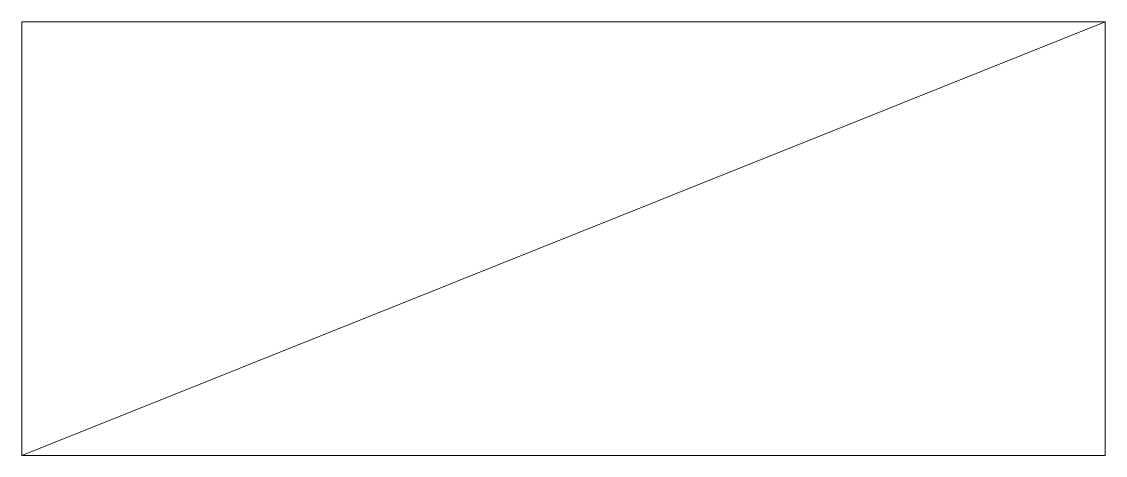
# Model space of a CAD drawing. Header units: metres. Extents: x -34499.69 to -34498.44, y 39513.48 to 39513.98.
import ezdxf

# ---------------------------------------------------------------- set-up
doc = ezdxf.new("R2010")
doc.units = ezdxf.units.M
doc.layers.add('GN_stavbe', color=7, linetype='Continuous')

# ---------------------------------------------------------------- blocks, each defined once
blk = doc.blocks.new('313110')
at = {"color": 0, "lineweight": 9}
blk.add_lwpolyline([(-1.25, -0.5), (1.25, -0.5), (1.25, 0.5), (-1.25, 0.5)], close=True, dxfattribs=at)
blk.add_lwpolyline([(-1.25, -0.5), (1.25, 0.5)], dxfattribs=at)

msp = doc.modelspace()

# ---------------------------------------------------------------- block references
at = {"layer": 'GN_stavbe', "xscale": 0.5, "yscale": 0.5, "zscale": 0.5}
msp.add_blockref('313110', (-34499.0682, 39513.7303), dxfattribs=at)

doc.saveas('drawing.dxf')
